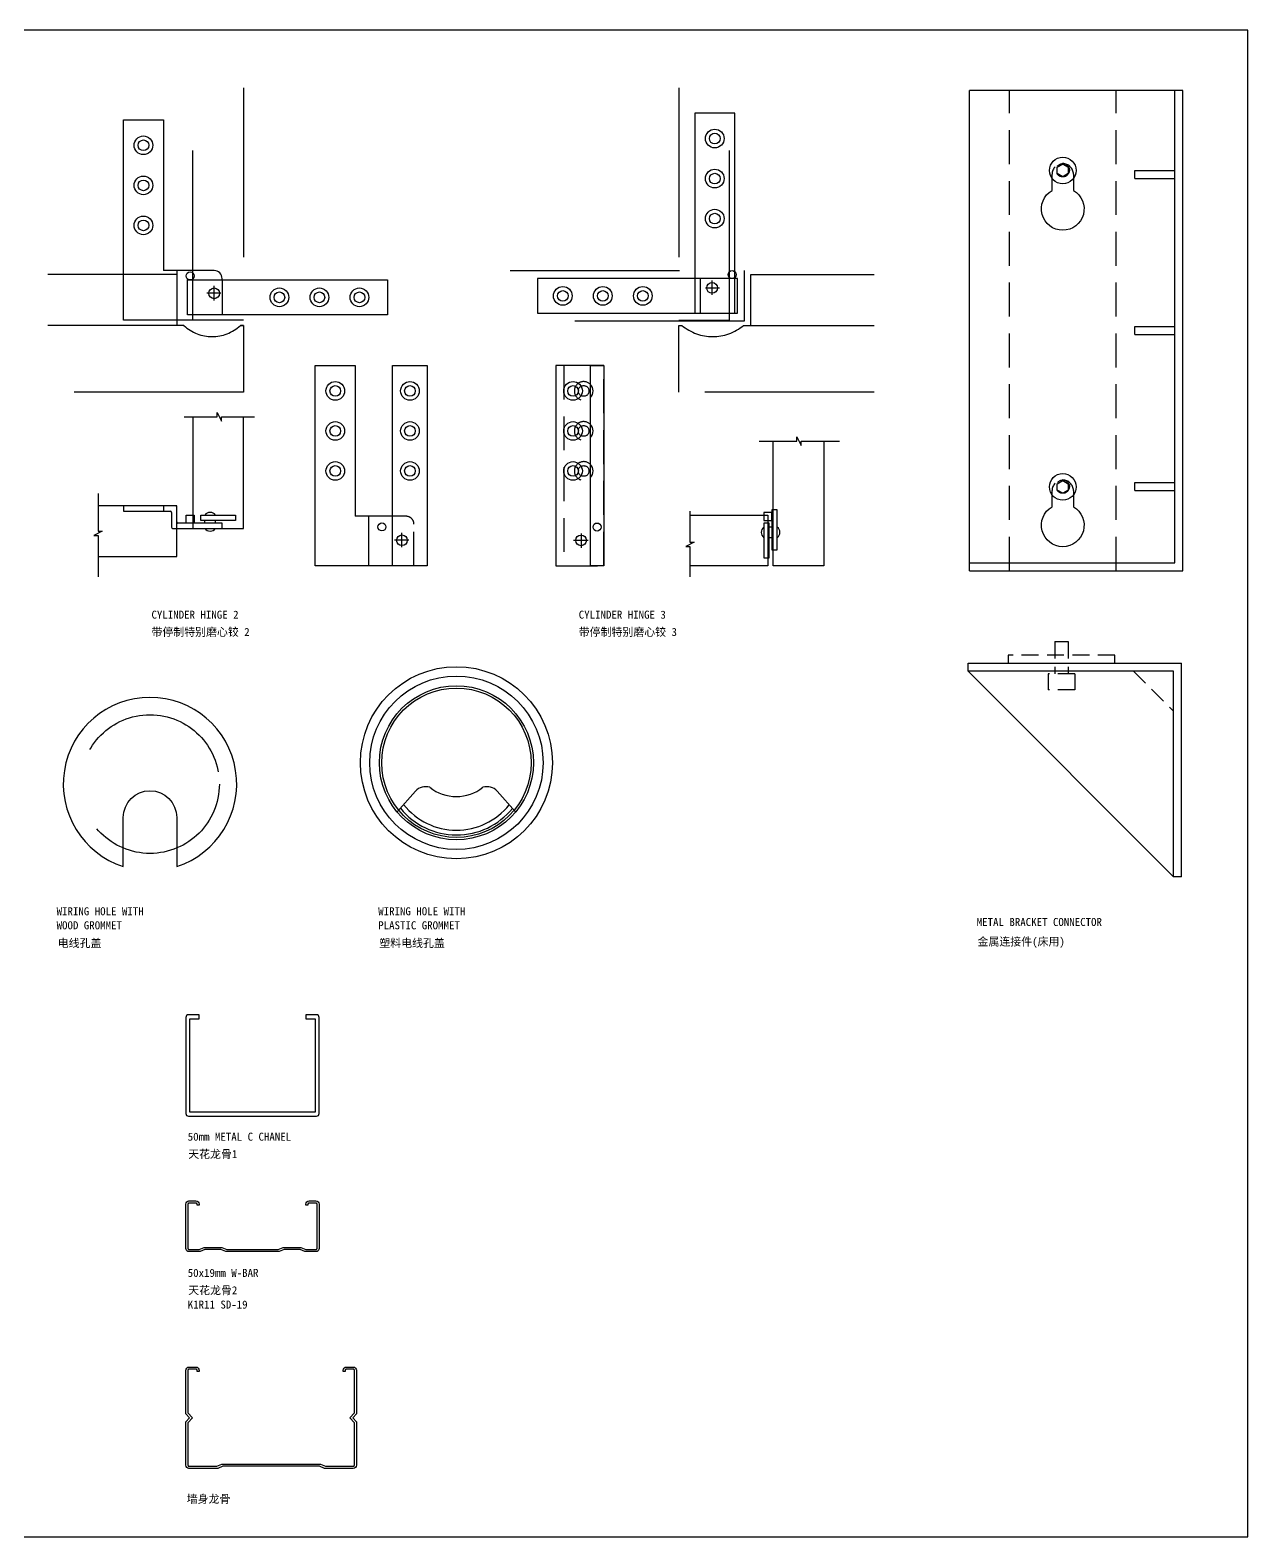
# Model space of a CAD drawing. Header units: millimetres. Extents: x -159360 to -156109, y -82746 to -81402.
# Drawn here: x -157379 to -156923, y -81967 to -81402 of the extents above; entities that cross this region are included whole.
import ezdxf
from ezdxf.enums import TextEntityAlignment as Align

# ---------------------------------------------------------------- set-up
doc = ezdxf.new("R2010")
doc.units = ezdxf.units.MM
doc.header["$LTSCALE"] = 2
doc.header["$MEASUREMENT"] = 0
doc.linetypes.add('HIDDEN', pattern=[9.525, 6.35, -3.175])
doc.linetypes.add('HIDDEN2', pattern=[4.7625, 3.175, -1.5875])
doc.layers.get('0').update_dxf_attribs({"linetype": 'CONTINUOUS'})
doc.layers.get('Defpoints').update_dxf_attribs({"linetype": 'CONTINUOUS'})
doc.layers.add('LINE1', color=41, linetype='CONTINUOUS')
doc.layers.add('LINE2', color=142, linetype='CONTINUOUS')
doc.layers.add('标注', color=7, linetype='CONTINUOUS', lineweight=25)
doc.styles.add('HZ', font='simfang.ttf')

# ---------------------------------------------------------------- blocks, each defined once
blk = doc.blocks.new('METAL BRACKET CONECTOR 金属连接件(床用)')
at = {"layer": 'LINE1', "linetype": 'HIDDEN'}
for p, q in [((-64.51, 114.71), (-64.51, 294.71)), ((-24.51, 114.71), (-24.51, 294.71))]:
    blk.add_line(p, q, dxfattribs=at)
at = {"layer": 'LINE1'}
for p, q in [((-2.51, 117.71), (-2.51, 294.71)), ((-17.51, 264.71), (-2.51, 264.71)), ((-17.51, 261.71), (-17.51, 264.71)), ((-17.51, 261.71), (-2.51, 261.71)), ((-17.51, 206.21), (-2.51, 206.21)), ((-17.51, 203.21), (-17.51, 206.21)), ((-17.51, 203.21), (-2.51, 203.21)), ((-17.51, 147.71), (-2.51, 147.71)), ((-17.51, 144.71), (-17.51, 147.71)), ((-17.51, 144.71), (-2.51, 144.71)), ((-79.51, 117.71), (-2.51, 117.71)), ((-3, 0), (-80, 77))]:
    blk.add_line(p, q, dxfattribs=at)
at = {"layer": 'LINE1', "linetype": 'HIDDEN2'}
for p, q in [((-47.5, 88.18), (-47.5, 76)), ((-47.5, 88.18), (-42.5, 88.18)), ((-42.5, 88.18), (-42.5, 76)), ((-50, 76), (-50, 70)), ((-40, 76), (-50, 76)), ((-40, 76), (-40, 70)), ((-18, 77), (-3, 62)), ((-40, 70), (-50, 70))]:
    blk.add_line(p, q, dxfattribs=at)
for points in [[(-48.51, 261.71), (-48.51, 263.3, -1), (-40.51, 263.3), (-40.51, 261.71)], [(-48.51, 143.11), (-48.51, 144.71, -1), (-40.51, 144.71), (-40.51, 143.11)]]:
    blk.add_lwpolyline(points, format="xyb", dxfattribs=at)
at = {"layer": 'LINE1'}
for points in [[(-44.51, 262.3), (-46.59, 263.51), (-46.59, 265.91), (-44.51, 267.11), (-42.43, 265.91), (-42.43, 263.51)], [(-44.51, 143.71), (-46.59, 144.91), (-46.59, 147.31), (-44.51, 148.51), (-42.43, 147.31), (-42.43, 144.91)]]:
    blk.add_lwpolyline(points, close=True, dxfattribs=at)
for points in [[(-40.51, 261.71), (-40.51, 257.23, -3.732051), (-48.51, 257.23), (-48.51, 261.71)], [(-40.51, 143.11), (-40.51, 138.64, -3.732051), (-48.51, 138.64), (-48.51, 143.11)]]:
    blk.add_lwpolyline(points, format="xyb", dxfattribs=at)
at = {"layer": 'LINE1', "linetype": 'HIDDEN2'}
blk.add_lwpolyline([(-25, 80), (-25, 83), (-65, 83), (-65, 80)], dxfattribs=at)
at = {"layer": 'LINE1'}
for centre in [(-44.51, 264.71), (-44.51, 146.11)]:
    blk.add_circle(centre, 5, dxfattribs=at)
at = {"layer": 'LINE1', "linetype": 'HIDDEN2'}
for centre in [(-44.51, 264.8), (-44.51, 146.21)]:
    blk.add_circle(centre, 2.5, dxfattribs=at)
at = {"layer": 'LINE2'}
for p, q in [((-79.51, 114.71), (-79.51, 294.71)), ((0.49, 294.71), (-79.51, 294.71)), ((0.49, 114.71), (0.49, 294.71)), ((-79.51, 114.71), (0.49, 114.71)), ((-80, 80), (0, 80)), ((0, 0), (0, 80))]:
    blk.add_line(p, q, dxfattribs=at)
blk.add_lwpolyline([(0, 0), (-3, 0), (-3, 77), (-80, 77), (-80, 80)], dxfattribs=at)
blk = doc.blocks.new('CYLINDER HINGE3 带停制特别磨心铰3')
at = {"layer": 'LINE1', "linetype": 'HIDDEN'}
for p, q in [((-44.47, 104.11), (-39.18, 104.11)), ((-41.94, 101.47), (-41.94, 106.89))]:
    blk.add_line(p, q, dxfattribs=at)
at = {"layer": 'LINE1'}
for p, q in [((-91.08, 12.02), (-91.08, 6.74)), ((-88.44, 9.5), (-93.86, 9.5))]:
    blk.add_line(p, q, dxfattribs=at)
at = {"layer": 'LINE1', "linetype": 'HIDDEN', "ltscale": 5}
for points in [[(-54.44, 179.09), (-54.44, 92.08), (-35.44, 92.08), (-35.44, 179.09)], [(-117.67, 110.61), (-29.91, 110.61), (-29.91, 91.61), (-117.67, 91.61)], [(-27.44, 90.08), (-27.44, 109.08), (18.87, 109.08)], [(0, 46.66), (0, 0), (-19, 0), (-19, 46.66)], [(-50.23, 19), (-21, 19), (-21, 0), (-50.23, 0)]]:
    blk.add_lwpolyline(points, dxfattribs=at)
blk.add_lwpolyline([(18.87, 65.08), (-54.44, 65.08), (-54.44, 90.08), (-53.27, 90.08, 0.364714), (-30.12, 90.08), (18.87, 90.08)], format="xyb", dxfattribs=at)
at = {"layer": 'LINE1', "linetype": 'HIDDEN'}
blk.add_lwpolyline([(-82.58, 0), (-82.58, 75), (-97.58, 75), (-97.58, 0)], close=True, dxfattribs=at)
at = {"layer": 'LINE1'}
blk.add_lwpolyline([(-87.58, 75), (-82.58, 75), (-82.58, 0), (-87.58, 0)], dxfattribs=at)
for centre, radius in [((-40.94, 160.08), 3.5), ((-40.94, 160.08), 2), ((-40.94, 145.08), 3.5), ((-40.94, 145.08), 2), ((-40.94, 130.08), 3.5), ((-40.94, 130.08), 2), ((-97.91, 101.11), 3.5), ((-97.91, 101.11), 2), ((-82.91, 101.11), 3.5), ((-82.91, 101.11), 2), ((-67.91, 101.11), 3.5), ((-67.91, 101.11), 2), ((-94.08, 65.5), 2), ((-94.08, 50.5), 2), ((-94.08, 35.5), 2)]:
    blk.add_circle(centre, radius, dxfattribs=at)
at = {"layer": 'LINE1', "linetype": 'HIDDEN'}
for centre in [(-90.08, 65.5), (-90.08, 50.5), (-90.08, 35.5)]:
    blk.add_circle(centre, 2, dxfattribs=at)
for centre in [(-90.08, 65.5), (-90.08, 50.5), (-90.08, 35.5)]:
    blk.add_arc(centre, 3.5, 44.4153, 315.5847, dxfattribs=at)
at = {"layer": 'LINE1'}
for centre in [(-90.08, 65.5), (-90.08, 50.5), (-90.08, 35.5)]:
    blk.add_arc(centre, 3.5, 315.5847, 44.4153, dxfattribs=at)
at = {"layer": 'LINE2', "linetype": 'HIDDEN'}
blk.add_line((-46.44, 107.61), (-46.44, 94.61), dxfattribs=at)
at = {"layer": 'LINE2'}
for p, q in [((-24.35, 46.66), (-10.21, 46.66)), ((-10.21, 48.26), (-8.61, 45.06)), ((-10.21, 46.66), (-10.21, 48.26)), ((-8.61, 45.06), (-8.61, 46.66)), ((-8.61, 46.66), (5.79, 46.66)), ((-50.23, 20.5), (-50.23, 8.82)), ((-22.5, 20), (-22.5, 17)), ((-19.5, 20), (-22.5, 20)), ((-22.5, 17), (-19.5, 17)), ((-19.5, 21), (-19.5, 6)), ((-17.5, 21), (-19.5, 21)), ((-19.5, 17), (-19.5, 20)), ((-17.5, 6), (-17.5, 21)), ((-22.5, 16), (-22.5, 3)), ((-20.5, 16), (-22.5, 16)), ((-20.5, 3), (-20.5, 16)), ((-19.5, 14.5), (-20.5, 14.5)), ((-48.63, 8.82), (-51.83, 7.22)), ((-51.83, 7.22), (-50.23, 7.22)), ((-50.23, 8.82), (-48.63, 8.82)), ((-50.23, 7.22), (-50.23, -4.11)), ((-19.5, 10.5), (-20.5, 10.5)), ((-19.5, 6), (-17.5, 6)), ((-22.5, 3), (-20.5, 3))]:
    blk.add_line(p, q, dxfattribs=at)
for points in [[(-33.44, 169.61), (-48.44, 169.61), (-48.44, 94.61), (-33.44, 94.61)], [(-32.41, 107.61), (-107.41, 107.61), (-107.41, 94.61), (-32.41, 94.61)], [(-87.58, 0), (-87.58, 75), (-100.58, 75), (-100.58, 0)]]:
    blk.add_lwpolyline(points, close=True, dxfattribs=at)
for centre, radius in [((-34.44, 109.11), 1.5), ((-41.94, 104.11), 2), ((-41.94, 104.11), 2), ((-94.08, 65.5), 3.5), ((-94.08, 50.5), 3.5), ((-94.08, 35.5), 3.5), ((-91.08, 9.5), 2), ((-85.08, 14.5), 1.5)]:
    blk.add_circle(centre, radius, dxfattribs=at)
for centre, start, end in [((-21, 12.5), 126.8699, 233.1301), ((-19, 12.5), 306.8699, 53.1301)]:
    blk.add_arc(centre, 2.5, start, end, dxfattribs=at)
blk = doc.blocks.new('CYLINDER HINGE2 带停制特别磨心铰2')
at = {"layer": 'LINE1', "linetype": 'HIDDEN', "ltscale": 5}
for p, q in [((-93.92, 109.08), (-142.23, 109.08)), ((-93.92, 109.08), (-93.92, 90.08)), ((-91.25, 90.08), (-142.23, 90.08))]:
    blk.add_line(p, q, dxfattribs=at)
at = {"layer": 'LINE1'}
for p, q in [((-93.92, 110.58), (-93.92, 92.08)), ((-22, 18.53), (-22, 0))]:
    blk.add_line(p, q, dxfattribs=at)
at = {"layer": 'LINE1', "linetype": 'HIDDEN'}
for p, q in [((-77.4, 102.08), (-82.68, 102.08)), ((-79.92, 99.44), (-79.92, 104.86)), ((-9.5, 6.89), (-9.5, 12.31)), ((-6.98, 9.53), (-12.26, 9.53))]:
    blk.add_line(p, q, dxfattribs=at)
at = {"layer": 'LINE1', "linetype": 'HIDDEN', "ltscale": 5}
for points in [[(-68.92, 179.09), (-68.92, 92.08), (-87.92, 92.08), (-87.92, 179.09)], [(-68.92, 90.08), (-70.09, 90.08), (-68.92, 90.08), (-70.09, 90.08), (-68.92, 90.08), (-68.92, 65.08), (-142.23, 65.08)], [(-87.92, 55.76), (-87.92, 13.99), (-68.92, 13.99), (-68.92, 55.76)], [(-123.43, 3.49), (-93.92, 3.49), (-93.92, 22.49), (-123.43, 22.49)]]:
    blk.add_lwpolyline(points, dxfattribs=at)
at = {"layer": 'LINE1', "linetype": 'HIDDEN'}
blk.add_lwpolyline([(-5, 0.03), (-5, 15.53, 0.414214), (-8, 18.53), (-13, 18.53)], format="xyb", dxfattribs=at)
at = {"layer": 'LINE1'}
for centre, radius in [((-106.42, 157.55), 3.5), ((-106.42, 157.55), 2), ((-106.42, 142.55), 3.5), ((-106.42, 142.55), 2), ((-106.42, 127.55), 3.5), ((-106.42, 127.55), 2), ((-55.45, 100.58), 3.5), ((-55.45, 100.58), 2), ((-40.45, 100.58), 3.5), ((-40.45, 100.58), 2), ((-25.45, 100.58), 3.5), ((-25.45, 100.58), 2), ((-34.5, 65.5), 3.5), ((-6.5, 65.5), 3.5), ((-34.5, 65.5), 2), ((-6.5, 65.5), 2), ((-34.5, 50.5), 3.5), ((-34.5, 50.5), 2), ((-6.5, 50.5), 3.5), ((-6.5, 50.5), 2), ((-34.5, 35.5), 3.5), ((-34.5, 35.5), 2), ((-6.5, 35.5), 3.5), ((-6.5, 35.5), 2)]:
    blk.add_circle(centre, radius, dxfattribs=at)
at = {"layer": 'LINE1', "linetype": 'HIDDEN', "ltscale": 5}
blk.add_arc((-80.67, 101.21), 15.36, 226.4773, 313.5227, dxfattribs=at)
at = {"layer": 'LINE2'}
for p, q in [((-95.92, 110.58), (-98.92, 110.58)), ((-78.75, 57.36), (-77.15, 54.16)), ((-78.75, 55.76), (-78.75, 57.36)), ((-91.1, 55.76), (-78.75, 55.76)), ((-77.15, 55.76), (-64.81, 55.76)), ((-77.15, 54.16), (-77.15, 55.76)), ((-123.43, 27.08), (-123.43, 12.95)), ((-113.92, 22.49), (-113.92, 20.49)), ((-94.42, 22.49), (-113.92, 22.49)), ((-113.92, 20.49), (-96.42, 20.49)), ((-98.92, 22.49), (-98.92, 20.49)), ((-95.92, 19.99), (-95.92, 14.49)), ((-93.92, 16.49), (-93.92, 21.99)), ((-90.42, 18.99), (-87.42, 18.99)), ((-90.42, 15.99), (-90.42, 18.99)), ((-87.42, 18.99), (-87.42, 15.99)), ((-84.92, 18.99), (-71.92, 18.99)), ((-84.92, 16.99), (-84.92, 18.99)), ((-71.92, 16.99), (-84.92, 16.99)), ((-83.42, 15.99), (-83.42, 16.99)), ((-79.42, 15.99), (-79.42, 16.99)), ((-71.92, 18.99), (-71.92, 16.99)), ((-13, 18.53), (-27, 18.53)), ((-121.83, 12.95), (-125.03, 11.35)), ((-125.03, 11.35), (-123.43, 11.35)), ((-123.43, 12.95), (-121.83, 12.95)), ((-123.43, 11.35), (-123.43, -4.13)), ((-95.42, 13.99), (-76.92, 13.99)), ((-76.92, 15.99), (-93.42, 15.99)), ((-87.42, 15.99), (-90.42, 15.99)), ((-76.92, 13.99), (-76.92, 15.99))]:
    blk.add_line(p, q, dxfattribs=at)
for points in [[(-113.92, 107.08), (-113.92, 167.05), (-98.92, 167.05), (-98.92, 110.58)], [(-87.92, 92.08), (-113.92, 92.08), (-113.92, 107.11)], [(-42, 15.03), (-42, 75), (-27, 75), (-27, 18.53)], [(0, 0), (-42, 0), (-42, 15.06)]]:
    blk.add_lwpolyline(points, dxfattribs=at)
blk.add_lwpolyline([(-76.92, 107.08), (-76.92, 107.58, 0.414214), (-79.92, 110.58), (-95.92, 110.58)], format="xyb", dxfattribs=at)
for points in [[(-89.92, 107.08), (-14.92, 107.08), (-14.92, 94.08), (-89.92, 94.08)], [(-13, 0), (-13, 75), (0, 75), (0, 0)]]:
    blk.add_lwpolyline(points, close=True, dxfattribs=at)
at = {"layer": 'LINE2', "linetype": 'HIDDEN'}
blk.add_lwpolyline([(-76.92, 107.08), (-76.92, 92.08), (-87.92, 92.08)], dxfattribs=at)
at = {"layer": 'LINE2'}
for centre, radius in [((-88.92, 108.58), 1.5), ((-79.92, 102.08), 2), ((-79.92, 102.08), 2), ((-17, 14.53), 1.5), ((-9.5, 9.53), 2), ((-9.5, 9.53), 2)]:
    blk.add_circle(centre, radius, dxfattribs=at)
for centre, radius, start, end in [((-96.42, 19.99), 0.5, 0, 90), ((-94.42, 21.99), 0.5, 0, 90), ((-81.42, 17.49), 2.5, 36.8699, 143.1301), ((-95.42, 14.49), 0.5, 180, 270), ((-93.42, 16.49), 0.5, 180, 270), ((-81.42, 15.49), 2.5, 216.8699, 323.1301)]:
    blk.add_arc(centre, radius, start, end, dxfattribs=at)
blk = doc.blocks.new('50mm METAL C CHANEL 天花龙骨2')
at = {"layer": 'LINE2'}
blk.add_lwpolyline([(17.83, 0.8), (11.84, 0.8), (10, 0), (0, 0), (-10, 0), (-11.84, 0.8), (-17.83, 0.8), (-19.67, 0), (-23.8, 0, -0.414214), (-25, 1.2), (-25, 17.8, -0.414214), (-23.8, 19), (-21.2, 19, -0.414214), (-20, 17.8), (-20, 17.4), (-20.8, 17.4), (-20.8, 17.8, 0.414214), (-21.2, 18.2), (-23.8, 18.2, 0.414214), (-24.2, 17.8), (-24.2, 1.2, 0.414214), (-23.8, 0.8), (-20, 0.8), (-18.16, 1.6), (-11.51, 1.6), (-9.67, 0.8), (0, 0.8), (9.67, 0.8), (11.51, 1.6), (18.16, 1.6), (20, 0.8), (23.8, 0.8, 0.414214), (24.2, 1.2), (24.2, 17.8, 0.414214), (23.8, 18.2), (21.2, 18.2, 0.414214), (20.8, 17.8), (20.8, 17.4), (20, 17.4), (20, 17.8, -0.414214), (21.2, 19), (23.8, 19, -0.414214), (25, 17.8), (25, 1.2, -0.414214), (23.8, 0), (19.67, 0)], format="xyb", close=True, dxfattribs=at)
blk = doc.blocks.new('墙身龙骨')
at = {"layer": 'LINE2'}
blk.add_lwpolyline([(62.8, -36, 0.414214), (63.2, -35.6), (63.2, -19.64), (61.5, -17.8), (63.2, -15.96), (63.2, 0, 0.414214), (62.8, 0.4), (60.2, 0.4, 0.414214), (59.8, 0), (59.8, -0.4), (59, -0.4), (59, 0, -0.414214), (60.2, 1.2), (62.8, 1.2, -0.414214), (64, 0), (64, -16.27), (62.59, -17.8), (64, -19.33), (64, -35.6, -0.414214), (62.8, -36.8), (55.33, -36.8), (52, -36.8), (50.16, -36), (13.84, -36), (12, -36.8), (1.2, -36.8, -0.414214), (0, -35.6), (0, -19.33), (1.41, -17.8), (0, -16.27), (0, 0, -0.414214), (1.2, 1.2), (3.8, 1.2, -0.414214), (5, 0), (5, -0.4), (4.2, -0.4), (4.2, 0, 0.414214), (3.8, 0.4), (1.2, 0.4, 0.414214), (0.8, 0), (0.8, -15.96), (2.5, -17.8), (0.8, -19.64), (0.8, -35.6, 0.414214), (1.2, -36), (11.67, -36), (13.51, -35.2), (50.49, -35.2), (52.33, -36), (55.33, -36)], format="xyb", close=True, dxfattribs=at)
blk = doc.blocks.new('WIRING HOLE WITH GROMMET 电线孔盖')
at = {"layer": 'LINE1', "linetype": 'HIDDEN', "ltscale": 5}
blk.add_circle((0, 0), 26, dxfattribs=at)
at = {"layer": 'LINE2'}
blk.add_lwpolyline([(-10, -12.5, -1), (10, -12.5), (10, -30.92, 6.342329), (-10, -30.92)], format="xyb", close=True, dxfattribs=at)
blk = doc.blocks.new('WIRING HOLE WITH PLASTIC GROMMET 塑料电线孔盖')
at = {"layer": 'LINE1'}
for radius in [32.5, 28]:
    blk.add_circle((0, 0), radius, dxfattribs=at)
for radius, start, end in [(25.27, 218.4177, 321.4674), (27.07, 219.0956, 320.7973)]:
    blk.add_arc((0, 0), radius, start, end, dxfattribs=at)
at = {"layer": 'LINE2'}
for p, q in [((-15.33, -10.65), (-22.22, -18.44)), ((15.26, -10.65), (22.15, -18.44))]:
    blk.add_line(p, q, dxfattribs=at)
for radius in [36, 28.87]:
    blk.add_circle((0, 0), radius, dxfattribs=at)
for centre, radius, start, end in [((-11.54, -14.1), 5.13, 72.3667, 137.7212), ((-0.3, 2.67), 15.32, 230.8174, 271.0027), ((0.23, 2.67), 15.32, 268.9973, 309.1826), ((11.47, -14.1), 5.13, 42.2788, 107.6333)]:
    blk.add_arc(centre, radius, start, end, dxfattribs=at)
blk = doc.blocks.new('50mm METAL C CHANEL 天花龙骨1')
at = {"layer": 'LINE1', "ltscale": 5}
blk.add_lwpolyline([(25, 1), (25, 37, 0.414214), (24, 38), (20, 38), (20, 36.5), (23.5, 36.5), (23.5, 1.5), (-23.5, 1.5), (-23.5, 36.5), (-20, 36.5), (-20, 38), (-24, 38, 0.414214), (-25, 37), (-25, 1, 0.414214), (-24, 0), (24, 0, 0.414214)], format="xyb", close=True, dxfattribs=at)

msp = doc.modelspace()

# ---------------------------------------------------------------- linework, layer by layer
at = {"layer": 'Defpoints', "color": 0}
for p, q in [((-156922.56, -81402.01), (-157735.06, -81402.01)), ((-156922.56, -81793.92), (-156922.56, -81402.01)), ((-156922.56, -81966.71), (-156922.56, -81793.92)), ((-157735.06, -81966.71), (-156922.56, -81966.71))]:
    msp.add_line(p, q, dxfattribs=at)

# ---------------------------------------------------------------- block references
at = {"color": 0}
for name, p in [('CYLINDER HINGE2 带停制特别磨心铰2', (-157230.17, -81602.73)), ('CYLINDER HINGE3 带停制特别磨心铰3', (-157081.47, -81602.73)), ('METAL BRACKET CONECTOR 金属连接件(床用)', (-156947.45, -81719.31)), ('墙身龙骨', (-157320.71, -81904.27))]:
    msp.add_blockref(name, p, dxfattribs=at)
at = {"layer": 'LINE1', "color": 0}
for name, p in [('WIRING HOLE WITH PLASTIC GROMMET 塑料电线孔盖', (-157219.26, -81676.58)), ('WIRING HOLE WITH GROMMET 电线孔盖', (-157334.13, -81684.57)), ('50mm METAL C CHANEL 天花龙骨1', (-157295.71, -81809.04)), ('50mm METAL C CHANEL 天花龙骨2', (-157295.71, -81859.8))]:
    msp.add_blockref(name, p, dxfattribs=at)

# ---------------------------------------------------------------- texts
at = {"layer": '标注', "color": 0, "style": 'HZ'}
for s, p in [('CYLINDER HINGE 2', (-157333.58, -81619.58)), ('CYLINDER HINGE 3', (-157173.4, -81619.58)), ('带停制特别磨心铰 2', (-157333.58, -81626.06)), ('带停制特别磨心铰 3', (-157173.4, -81626.06)), ('WIRING HOLE WITH', (-157369.14, -81730.75)), ('WIRING HOLE WITH', (-157248.58, -81730.75)), ('WOOD GROMMET', (-157369.14, -81736)), ('PLASTIC GROMMET', (-157248.58, -81736)), ('METAL BRACKET CONNECTOR', (-157024.21, -81734.76)), ('电线孔盖', (-157368.72, -81742.68)), ('塑料电线孔盖', (-157248.16, -81742.68)), ('金属连接件(床用)', (-157023.9, -81742.13)), ('50mm METAL C CHANEL ', (-157319.99, -81815.23)), ('天花龙骨1', (-157319.8, -81821.75)), ('50x19mm W-BAR', (-157319.99, -81866.27)), ('天花龙骨2', (-157319.8, -81872.79)), ('K1R11 SD-19', (-157319.99, -81878.16)), ('墙身龙骨', (-157320.35, -81951))]:
    msp.add_text(s, height=3, dxfattribs=at).set_placement(p, align=Align.TOP_LEFT)

doc.saveas('drawing.dxf')
